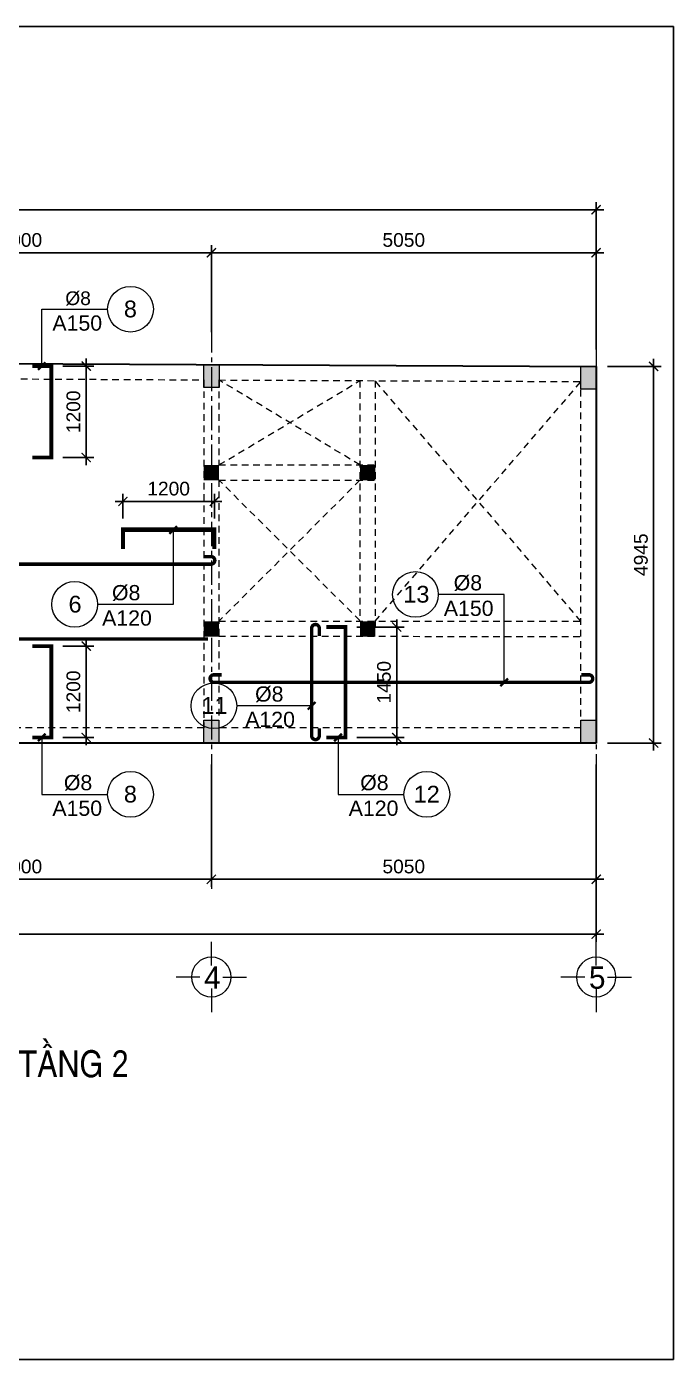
# Model space of a CAD drawing. Header units: millimetres. Extents: x -559287 to -299624, y 2351330 to 2655682.
# Drawn here: x -520061 to -511574, y 2515250 to 2532748 of the extents above; entities that cross this region are included whole.
import ezdxf
from ezdxf.enums import TextEntityAlignment as Align

# ---------------------------------------------------------------- set-up
doc = ezdxf.new("R2010")
doc.units = ezdxf.units.MM
doc.header["$LTSCALE"] = 10
for name, pattern in [('ACAD_ISO04W100', [30, 24, -3, 0, -3]), ('CENTER', [50.800000000000004, 31.75, -6.35, 6.35, -6.35]), ('HIDDEN', [0.3, 0.175, -0.125]), ('HIDDENX2', [0.75, 0.5, -0.25])]:
    doc.linetypes.add(name, pattern=pattern)
doc.layers.get('0').update_dxf_attribs({"lineweight": 20})
doc.layers.get('Defpoints').update_dxf_attribs({"lineweight": 20})
for name, color, linetype, lineweight in [('BTCT', 7, 'Continuous', 20), ('Dim', 251, 'Continuous', 15), ('Net khuat', 76, 'HIDDENX2', 15), ('Net manh', 8, 'Continuous', 13), ('Net-thay', 252, 'Continuous', 9), ('Text', 54, 'Continuous', 25), ('Thep dai', 2, 'Continuous', 50), ('Thep doc', 140, 'Continuous', 60), ('Tim', 144, 'CENTER', 9), ('Tuong', 1, 'Continuous', 30)]:
    doc.layers.add(name, color=color, linetype=linetype, lineweight=lineweight)
doc.layers.add('L7-03', color=7, linetype='Continuous')
doc.layers.add('ththep', color=3, linetype='Continuous')
doc.styles.add('HELVE', font='VHAVAN.TTF', dxfattribs={"height": 800})
doc.styles.add('IN-NHO', font='VHELVEN.TTF', dxfattribs={"height": 200})
doc.styles.add('NGHIA5', font='arial_0.ttf', dxfattribs={"height": 180})
doc.styles.add('STYLE1-S1', font='VHARIALN.TTF')
doc.dimstyles.new('dim100', dxfattribs={"dimscale": 100, "dimtxt": 180, "dimasz": 1.2, "dimexe": 1, "dimexo": 1.5, "dimgap": 0.75, "dimtad": 1, "dimdec": 0, "dimzin": 0, "dimdsep": 46, "dimtxsty": 'NGHIA5', "dimblk1": 'ARCHTICK', "dimblk2": 'ARCHTICK', "dimsah": 1, "dimcen": 0.09, "dimdle": 1, "dimclrd": 256, "dimclre": 256, "dimclrt": 54, "dimadec": 0, "dimazin": 0, "dimtfac": 1, "dimtdec": 0, "dimtofl": 0, "dimtmove": 2, "dimatfit": 3, "dimfxl": 0, "dimtolj": 1, "dimtzin": 0, "dimarcsym": 0})

# ---------------------------------------------------------------- blocks, each defined once
blk = doc.blocks.new('_ARCHTICK')
at = {"color": 0, "linetype": 'ByBlock', "const_width": 0.15}
blk.add_lwpolyline([(-0.5, -0.5), (0.5, 0.5)], dxfattribs=at)
blk = doc.blocks.new('*D145')
at = {"layer": 'Defpoints', "color": 0, "transparency": 16777216}
for p in [(-522636.8166589768, 2523211.929730727), (-517636.8166589767, 2523211.929730727), (-517636.8166589767, 2521552.958496143)]:
    blk.add_point(p, dxfattribs=at)
at = {"layer": 'Dim', "lineweight": -2, "transparency": 16777216}
for p, q in [((-522636.8166589768, 2523061.929730727), (-522636.8166589768, 2521452.958496143)), ((-517636.8166589767, 2523061.929730727), (-517636.8166589767, 2521452.958496143)), ((-522736.8166589768, 2521552.958496143), (-517536.8166589767, 2521552.958496143))]:
    blk.add_line(p, q, dxfattribs=at)
at = {"layer": 'Dim', "lineweight": -2, "transparency": 16777216, "xscale": 120, "yscale": 120, "zscale": 120, "rotation": 180}
blk.add_blockref('_ARCHTICK', (-522636.8166589768, 2521552.958496143), dxfattribs=at)
at = {"layer": 'Dim', "lineweight": -2, "transparency": 16777216, "xscale": 120, "yscale": 120, "zscale": 120}
blk.add_blockref('_ARCHTICK', (-517636.8166589767, 2521552.958496143), dxfattribs=at)
at = {"layer": 'Dim', "color": 54, "transparency": 16777216, "insert": (-520136.8166589767, 2521719.861633933), "char_height": 180, "attachment_point": 5, "style": 'NGHIA5'}
blk.add_mtext('\\A1;5000', dxfattribs=at)
blk = doc.blocks.new('*D146')
at = {"layer": 'Defpoints', "color": 0, "transparency": 16777216}
for p in [(-517636.8166589767, 2523211.929730727), (-512586.8166589768, 2523211.929730727), (-512586.8166589768, 2521552.958496143)]:
    blk.add_point(p, dxfattribs=at)
at = {"layer": 'Dim', "lineweight": -2, "transparency": 16777216}
for p, q in [((-517636.8166589767, 2523061.929730727), (-517636.8166589767, 2521452.958496143)), ((-512586.8166589768, 2523061.929730727), (-512586.8166589768, 2521452.958496143)), ((-517736.8166589767, 2521552.958496143), (-512486.8166589768, 2521552.958496143))]:
    blk.add_line(p, q, dxfattribs=at)
at = {"layer": 'Dim', "lineweight": -2, "transparency": 16777216, "xscale": 120, "yscale": 120, "zscale": 120, "rotation": 180}
blk.add_blockref('_ARCHTICK', (-517636.8166589767, 2521552.958496143), dxfattribs=at)
at = {"layer": 'Dim', "lineweight": -2, "transparency": 16777216, "xscale": 120, "yscale": 120, "zscale": 120}
blk.add_blockref('_ARCHTICK', (-512586.8166589768, 2521552.958496143), dxfattribs=at)
at = {"layer": 'Dim', "color": 54, "transparency": 16777216, "insert": (-515111.8166589767, 2521719.861633933), "char_height": 180, "attachment_point": 5, "style": 'NGHIA5'}
blk.add_mtext('\\A1;5050', dxfattribs=at)
blk = doc.blocks.new('*D147')
at = {"layer": 'Defpoints', "color": 0, "transparency": 16777216}
for p in [(-531286.52481457, 2523211.916365634), (-512586.8166589768, 2523211.929730727), (-512586.8166589768, 2520832.435717648)]:
    blk.add_point(p, dxfattribs=at)
at = {"layer": 'Dim', "lineweight": -2, "transparency": 16777216}
for p, q in [((-531286.52481457, 2523061.916365634), (-531286.52481457, 2520732.435717648)), ((-512586.8166589768, 2523061.929730727), (-512586.8166589768, 2520732.435717648)), ((-531386.52481457, 2520832.435717648), (-512486.8166589768, 2520832.435717648))]:
    blk.add_line(p, q, dxfattribs=at)
at = {"layer": 'Dim', "lineweight": -2, "transparency": 16777216, "xscale": 120, "yscale": 120, "zscale": 120, "rotation": 180}
blk.add_blockref('_ARCHTICK', (-531286.52481457, 2520832.435717648), dxfattribs=at)
at = {"layer": 'Dim', "lineweight": -2, "transparency": 16777216, "xscale": 120, "yscale": 120, "zscale": 120}
blk.add_blockref('_ARCHTICK', (-512586.8166589768, 2520832.435717648), dxfattribs=at)
at = {"layer": 'Dim', "color": 54, "transparency": 16777216, "insert": (-521936.6707367734, 2520999.338855438), "char_height": 180, "attachment_point": 5, "style": 'NGHIA5'}
blk.add_mtext('\\A1;18700', dxfattribs=at)
blk = doc.blocks.new('truc ngang-helve')
for points in [[(0, -4.802440907544224), (0, 0)], [(-2.325193748962192, -7.127634656506416), (-7.127634656506416, -7.127634656506416)], [(2.325193748962192, -7.127634656506416), (7.127634656506416, -7.127634656506416)], [(0, -9.452828405468608), (0, -14.25526931301283)]]:
    blk.add_lwpolyline(points)
blk.add_circle((0, -7.127634656506416), 4)
at = {"style": 'HELVE'}
blk.add_attdef('A', text='', height=4.5, dxfattribs=at).set_placement((0.02702979045830034, -7.007037711264502), align=Align.MIDDLE_CENTER)
blk = doc.blocks.new('*D151')
at = {"layer": 'Defpoints', "color": 0, "transparency": 16777216}
for p in [(-517636.8166589768, 2529779.252747701), (-522636.8166589768, 2528580.504755592), (-517636.8166589768, 2528586.67786929)]:
    blk.add_point(p, dxfattribs=at)
at = {"layer": 'Dim', "lineweight": -2, "transparency": 16777216}
for p, q in [((-522636.8166589768, 2528730.504755592), (-522636.8166589768, 2529879.252747701)), ((-517636.8166589768, 2528736.67786929), (-517636.8166589768, 2529879.252747701)), ((-522736.8166589768, 2529779.252747701), (-517536.8166589768, 2529779.252747701))]:
    blk.add_line(p, q, dxfattribs=at)
at = {"layer": 'Dim', "lineweight": -2, "transparency": 16777216, "xscale": 120, "yscale": 120, "zscale": 120, "rotation": 180}
blk.add_blockref('_ARCHTICK', (-522636.8166589768, 2529779.252747701), dxfattribs=at)
at = {"layer": 'Dim', "lineweight": -2, "transparency": 16777216, "xscale": 120, "yscale": 120, "zscale": 120}
blk.add_blockref('_ARCHTICK', (-517636.8166589768, 2529779.252747701), dxfattribs=at)
at = {"layer": 'Dim', "color": 54, "transparency": 16777216, "insert": (-520136.8166589768, 2529946.155885491), "char_height": 180, "attachment_point": 5, "style": 'NGHIA5'}
blk.add_mtext('\\A1;5000', dxfattribs=at)
blk = doc.blocks.new('*D152')
at = {"layer": 'Defpoints', "color": 0, "transparency": 16777216}
for p in [(-512586.5469804973, 2529779.252747701), (-517636.8166589768, 2528586.67786929), (-512586.5469804973, 2528358.651376916)]:
    blk.add_point(p, dxfattribs=at)
at = {"layer": 'Dim', "lineweight": -2, "transparency": 16777216}
for p, q in [((-517636.8166589768, 2528736.67786929), (-517636.8166589768, 2529879.252747701)), ((-512586.5469804973, 2528508.651376916), (-512586.5469804973, 2529879.252747701)), ((-517736.8166589768, 2529779.252747701), (-512486.5469804973, 2529779.252747701))]:
    blk.add_line(p, q, dxfattribs=at)
at = {"layer": 'Dim', "lineweight": -2, "transparency": 16777216, "xscale": 120, "yscale": 120, "zscale": 120, "rotation": 180}
blk.add_blockref('_ARCHTICK', (-517636.8166589768, 2529779.252747701), dxfattribs=at)
at = {"layer": 'Dim', "lineweight": -2, "transparency": 16777216, "xscale": 120, "yscale": 120, "zscale": 120}
blk.add_blockref('_ARCHTICK', (-512586.5469804973, 2529779.252747701), dxfattribs=at)
at = {"layer": 'Dim', "color": 54, "transparency": 16777216, "insert": (-515111.6818197371, 2529946.155885491), "char_height": 180, "attachment_point": 5, "style": 'NGHIA5'}
blk.add_mtext('\\A1;5050', dxfattribs=at)
blk = doc.blocks.new('*D153')
at = {"layer": 'Defpoints', "color": 0, "transparency": 16777216}
for p in [(-512586.5469804973, 2530343.65236119), (-531286.7113932496, 2528586.67786929), (-512586.5469804973, 2528421.922185163)]:
    blk.add_point(p, dxfattribs=at)
at = {"layer": 'Dim', "lineweight": -2, "transparency": 16777216}
for p, q in [((-531286.7113932496, 2528736.67786929), (-531286.7113932496, 2530443.65236119)), ((-512586.5469804973, 2528571.922185163), (-512586.5469804973, 2530443.65236119)), ((-531386.7113932496, 2530343.65236119), (-512486.5469804973, 2530343.65236119))]:
    blk.add_line(p, q, dxfattribs=at)
at = {"layer": 'Dim', "lineweight": -2, "transparency": 16777216, "xscale": 120, "yscale": 120, "zscale": 120, "rotation": 180}
blk.add_blockref('_ARCHTICK', (-531286.7113932496, 2530343.65236119), dxfattribs=at)
at = {"layer": 'Dim', "lineweight": -2, "transparency": 16777216, "xscale": 120, "yscale": 120, "zscale": 120}
blk.add_blockref('_ARCHTICK', (-512586.5469804973, 2530343.65236119), dxfattribs=at)
at = {"layer": 'Dim', "color": 54, "transparency": 16777216, "insert": (-521936.6291868734, 2530510.55549898), "char_height": 180, "attachment_point": 5, "style": 'NGHIA5'}
blk.add_mtext('\\A1;18700', dxfattribs=at)
blk = doc.blocks.new('*D154')
at = {"layer": 'Defpoints', "color": 0, "transparency": 16777216}
for p in [(-512586.9720521497, 2528287.338556811), (-511832.2710443105, 2528287.338556811), (-512586.9720521497, 2523342.166955632)]:
    blk.add_point(p, dxfattribs=at)
at = {"layer": 'Dim', "lineweight": -2, "transparency": 16777216}
for p, q in [((-512436.9720521497, 2528287.338556811), (-511732.2710443105, 2528287.338556811)), ((-511832.2710443105, 2523242.166955632), (-511832.2710443105, 2528387.338556811)), ((-512436.9720521497, 2523342.166955632), (-511732.2710443105, 2523342.166955632))]:
    blk.add_line(p, q, dxfattribs=at)
at = {"layer": 'Dim', "lineweight": -2, "transparency": 16777216, "xscale": 120, "yscale": 120, "zscale": 120}
for p, rotation in [((-511832.2710443105, 2528287.338556811), 90), ((-511832.2710443105, 2523342.166955632), 270)]:
    blk.add_blockref('_ARCHTICK', p, dxfattribs=dict(at, rotation=rotation))
at = {"layer": 'Dim', "color": 54, "transparency": 16777216, "insert": (-511999.1741821007, 2525814.752756221), "char_height": 180, "attachment_point": 5, "rotation": 90, "style": 'NGHIA5'}
blk.add_mtext('\\A1;4945', dxfattribs=at)
blk = doc.blocks.new('*D159')
at = {"layer": 'Defpoints', "color": 0, "transparency": 16777216}
for p in [(-519737.5373262375, 2524615.079750571), (-519280.1308446467, 2524615.079750571), (-519737.5373262368, 2523415.079750571)]:
    blk.add_point(p, dxfattribs=at)
at = {"layer": 'Dim', "lineweight": -2, "transparency": 16777216}
for p, q in [((-519587.5373262375, 2524615.079750571), (-519180.1308446467, 2524615.079750571)), ((-519280.1308446467, 2523315.079750571), (-519280.1308446467, 2524715.079750571)), ((-519587.5373262368, 2523415.079750571), (-519180.1308446467, 2523415.079750571))]:
    blk.add_line(p, q, dxfattribs=at)
at = {"layer": 'Dim', "lineweight": -2, "transparency": 16777216, "xscale": 120, "yscale": 120, "zscale": 120}
for p, rotation in [((-519280.1308446467, 2524615.079750571), 90), ((-519280.1308446467, 2523415.079750571), 270)]:
    blk.add_blockref('_ARCHTICK', p, dxfattribs=dict(at, rotation=rotation))
at = {"layer": 'Dim', "color": 54, "transparency": 16777216, "insert": (-519447.0339824369, 2524015.079750571), "char_height": 180, "attachment_point": 5, "rotation": 90, "style": 'NGHIA5'}
blk.add_mtext('\\A1;1200', dxfattribs=at)
blk = doc.blocks.new('*D160')
at = {"layer": 'Defpoints', "color": 0, "transparency": 16777216}
for p in [(-519737.5373262368, 2528291.390292858), (-519737.5373262375, 2527091.390292858), (-519280.1308446466, 2527091.390292858)]:
    blk.add_point(p, dxfattribs=at)
at = {"layer": 'Dim', "lineweight": -2, "transparency": 16777216}
for p, q in [((-519587.5373262368, 2528291.390292858), (-519180.1308446466, 2528291.390292858)), ((-519280.1308446466, 2528391.390292858), (-519280.1308446466, 2526991.390292858)), ((-519587.5373262375, 2527091.390292858), (-519180.1308446466, 2527091.390292858))]:
    blk.add_line(p, q, dxfattribs=at)
at = {"layer": 'Dim', "lineweight": -2, "transparency": 16777216, "xscale": 120, "yscale": 120, "zscale": 120}
for p, rotation in [((-519280.1308446466, 2528291.390292858), 90), ((-519280.1308446466, 2527091.390292858), 270)]:
    blk.add_blockref('_ARCHTICK', p, dxfattribs=dict(at, rotation=rotation))
at = {"layer": 'Dim', "color": 54, "transparency": 16777216, "insert": (-519447.0339824368, 2527691.390292858), "char_height": 180, "attachment_point": 5, "rotation": 90, "style": 'NGHIA5'}
blk.add_mtext('\\A1;1200', dxfattribs=at)
blk = doc.blocks.new('*D171')
at = {"layer": 'Defpoints', "color": 0, "ltscale": 3, "transparency": 16777216}
for p in [(-517597.2510244856, 2526514.44222211), (-518797.2510244856, 2526138.403095381), (-517597.2510244856, 2526138.403095383)]:
    blk.add_point(p, dxfattribs=at)
at = {"layer": 'Dim', "lineweight": -2, "ltscale": 3, "transparency": 16777216}
for p, q in [((-518797.2510244856, 2526288.403095381), (-518797.2510244856, 2526614.44222211)), ((-517597.2510244856, 2526288.403095383), (-517597.2510244856, 2526614.44222211)), ((-518897.2510244856, 2526514.44222211), (-517497.2510244856, 2526514.44222211))]:
    blk.add_line(p, q, dxfattribs=at)
at = {"layer": 'Dim', "lineweight": -2, "ltscale": 3, "transparency": 16777216, "xscale": 120, "yscale": 120, "zscale": 120, "rotation": 180}
blk.add_blockref('_ARCHTICK', (-518797.2510244856, 2526514.44222211), dxfattribs=at)
at = {"layer": 'Dim', "lineweight": -2, "ltscale": 3, "transparency": 16777216, "xscale": 120, "yscale": 120, "zscale": 120}
blk.add_blockref('_ARCHTICK', (-517597.2510244856, 2526514.44222211), dxfattribs=at)
at = {"layer": 'Dim', "color": 54, "ltscale": 3, "transparency": 16777216, "insert": (-518197.2510244856, 2526681.3453599), "char_height": 180, "attachment_point": 5, "style": 'NGHIA5'}
blk.add_mtext('\\A1;1200', dxfattribs=at)
blk = doc.blocks.new('*D819')
at = {"layer": 'Defpoints', "color": 0, "transparency": 16777216}
for p in [(-515876.4155165168, 2524864.749740342), (-515204.3228484017, 2524864.749740342), (-515876.4155165168, 2523415.079750571)]:
    blk.add_point(p, dxfattribs=at)
at = {"layer": 'Dim', "lineweight": -2, "transparency": 16777216}
for p, q in [((-515204.3228484017, 2523315.079750571), (-515204.3228484017, 2524964.749740342)), ((-515726.4155165168, 2524864.749740342), (-515104.3228484017, 2524864.749740342)), ((-515726.4155165168, 2523415.079750571), (-515104.3228484017, 2523415.079750571))]:
    blk.add_line(p, q, dxfattribs=at)
at = {"layer": 'Dim', "lineweight": -2, "transparency": 16777216, "xscale": 120, "yscale": 120, "zscale": 120}
for p, rotation in [((-515204.3228484017, 2524864.749740342), 90), ((-515204.3228484017, 2523415.079750571), 270)]:
    blk.add_blockref('_ARCHTICK', p, dxfattribs=dict(at, rotation=rotation))
at = {"layer": 'Dim', "color": 54, "transparency": 16777216, "insert": (-515371.2259861919, 2524139.914745457), "char_height": 180, "attachment_point": 5, "rotation": 90, "style": 'NGHIA5'}
blk.add_mtext('\\A1;1450', dxfattribs=at)

msp = doc.modelspace()

# ---------------------------------------------------------------- linework, layer by layer
at = {"color": 251, "linetype": 'ACAD_ISO04W100', "ltscale": 20}
msp.add_line((-512586.5469804973, 2529901.355085067), (-512586.5469804973, 2527437.118462855), dxfattribs=at)
at = {"layer": 'BTCT'}
for points in [[(-517536.1783057412, 2528309.193370658), (-517536.1783057412, 2528009.193370658), (-517736.1783057412, 2528009.193370658), (-517736.1783057412, 2528309.193370658)], [(-512786.5469804973, 2527987.338556811), (-512786.5469804973, 2528287.338556811), (-512586.5469804973, 2528287.338556811), (-512586.5469804973, 2527987.338556811)], [(-517736.8166589768, 2523342.166955632), (-517736.8166589768, 2523642.166955632), (-517536.8166589768, 2523642.166955632), (-517536.8166589768, 2523342.166955632)], [(-512586.8166589768, 2523642.166955632), (-512586.8166589768, 2523342.166955632), (-512786.8166589768, 2523342.166955632), (-512786.8166589768, 2523642.166955632)]]:
    msp.add_lwpolyline(points, close=True, dxfattribs=at)
for points in [[(-517736.1783057412, 2528309.193370658), (-517536.1783057412, 2528309.193370658), (-517736.1783057412, 2528009.193370658), (-517536.1783057412, 2528009.193370658)], [(-512586.5469804973, 2527987.338556811), (-512786.5469804973, 2527987.338556811), (-512586.5469804973, 2528287.338556811), (-512786.5469804973, 2528287.338556811)], [(-517536.8166589768, 2523342.166955632), (-517736.8166589768, 2523342.166955632), (-517536.8166589768, 2523642.166955632), (-517736.8166589768, 2523642.166955632)], [(-512786.8166589768, 2523642.166955632), (-512586.8166589768, 2523642.166955632), (-512786.8166589768, 2523342.166955632), (-512586.8166589768, 2523342.166955632)]]:
    msp.add_solid(points, dxfattribs=at)
at = {"layer": 'L7-03'}
for points in [[(-517736.8166589768, 2526993.075079135), (-517736.8166589768, 2526793.075079135), (-517536.8166589768, 2526993.075079135), (-517536.8166589768, 2526793.075079135)], [(-515686.8166589768, 2526993.075079135), (-515686.8166589768, 2526793.075079135), (-515486.8166589768, 2526993.075079135), (-515486.8166589768, 2526793.075079135)], [(-517736.8166589768, 2524939.535867422), (-517736.8166589768, 2524739.535867422), (-517536.8166589768, 2524939.535867422), (-517536.8166589768, 2524739.535867422)], [(-515686.8166589768, 2524939.535867422), (-515686.8166589768, 2524739.535867422), (-515486.8166589768, 2524939.535867422), (-515486.8166589768, 2524739.535867422)]]:
    msp.add_solid(points, dxfattribs=at)
at = {"layer": 'Net khuat', "linetype": 'HIDDEN', "ltscale": 50}
for p, q in [((-522536.8166589771, 2528135.968487761), (-517736.8166589768, 2528109.740293727)), ((-517736.8166589768, 2528109.740293727), (-517736.8166589768, 2523542.166955631)), ((-517536.8166589768, 2528108.647452309), (-512786.5469299656, 2528087.881991511)), ((-517536.8166589768, 2528108.647452309), (-517536.8166589769, 2526993.075079135)), ((-515686.8166589768, 2526993.075079135), (-517536.8166589768, 2528108.647452309)), ((-517536.8166589769, 2526993.075079135), (-515686.8166589768, 2528099.271605023)), ((-515686.8166589768, 2528099.271605023), (-515686.8166589768, 2524948.694108414)), ((-515486.8166589768, 2528098.178763605), (-515486.8166589768, 2524848.602943557)), ((-512786.839685882, 2524943.114812333), (-515486.8166589768, 2528098.178763605)), ((-515486.8166589768, 2524943.114812333), (-512786.5469804973, 2528087.881991734)), ((-512786.9700818568, 2523542.166955631), (-512786.5469804973, 2528087.881991734)), ((-517536.8166589769, 2526993.075079135), (-515486.78924875, 2526993.075079135)), ((-517536.8166589768, 2526793.075079135), (-517536.8166589768, 2523542.166955631)), ((-517536.8166589768, 2526793.075079135), (-515486.8078459105, 2526793.075079135)), ((-515686.8166589768, 2526793.075079135), (-517536.8166589768, 2524943.114812332)), ((-515686.8166589768, 2524948.694108414), (-517536.8166589768, 2526793.075079135)), ((-517536.816658977, 2524943.114812332), (-512786.839685882, 2524943.114812333)), ((-517536.8166589768, 2524743.114812333), (-512786.8580119199, 2524742.86375451)), ((-517736.8166589768, 2523542.166955631), (-522536.8166589769, 2523542.166955632)), ((-512786.9700818568, 2523542.166955631), (-517536.8166589767, 2523542.166955632))]:
    msp.add_line(p, q, dxfattribs=at)
at = {"layer": 'Net manh'}
for points in [[(-519862.5373262367, 2528291.390292858), (-519862.5373262367, 2529038.372228039), (-518998.0818930534, 2529038.372228039)], [(-518137.724291086, 2526138.403095382), (-518137.7242910849, 2525162.587553927), (-519131.0174234928, 2525162.587553927)], [(-513793.9235768373, 2524138.017372417), (-513793.923576839, 2525292.774473386), (-514658.3790100224, 2525292.774473386)], [(-516320.5917607556, 2523831.81419197), (-517302.9922607105, 2523831.81419197)], [(-519862.5373262367, 2523415.079750571), (-519862.5373262367, 2522668.09781539), (-518998.0818930534, 2522668.09781539)], [(-515973.7444743223, 2523415.079750571), (-515973.7444743223, 2522668.09781539), (-515109.289041139, 2522668.09781539)]]:
    msp.add_lwpolyline(points, dxfattribs=at)
at = {"layer": 'Net manh', "const_width": 29.99999999999999}
for points in [[(-519812.5373262367, 2528341.390292858), (-519912.5373262367, 2528241.390292858)], [(-518187.7242910865, 2526088.403095382), (-518087.7242910865, 2526188.403095382)], [(-513843.9235768379, 2524088.017372416), (-513743.9235768379, 2524188.017372416)], [(-516370.5917607598, 2523781.81419197), (-516270.5917607598, 2523881.81419197)], [(-519812.5373262367, 2523465.079750571), (-519912.5373262367, 2523365.079750571)], [(-515923.7444743223, 2523465.079750571), (-516023.7444743223, 2523365.079750571)]]:
    msp.add_lwpolyline(points, dxfattribs=at)
at = {"layer": 'Net manh'}
for centre in [(-518698.0818930534, 2529038.372228039), (-514958.3790100224, 2525292.774473386), (-519431.0174234928, 2525162.587553927), (-517602.9922607105, 2523831.81419197), (-518698.0818930534, 2522668.09781539), (-514809.289041139, 2522668.09781539)]:
    msp.add_circle(centre, 300, dxfattribs=at)
at = {"layer": 'Thep dai', "const_width": 45}
for points in [[(-531080.0215349982, 2525790.159209536), (-531180.0215349982, 2525790.159209536, 0.9999999999999999), (-531180.0215349982, 2525690.159209536), (-517641.5083307407, 2525690.159209539, 0.9999999999999999), (-517641.5083307407, 2525790.159209539), (-517741.5083307407, 2525790.159209539)], [(-516220.5917607532, 2524748.633895174), (-516220.5917607532, 2524848.633895174, 0.9999999999999999), (-516320.5917607532, 2524848.633895174), (-516320.5917607623, 2523437.113523164, 0.9999999999999999), (-516220.5917607623, 2523437.113523164), (-516220.5917607623, 2523537.113523164)], [(-517503.4623433482, 2524238.017372414), (-517603.4623433482, 2524238.017372414, 0.9999999999999999), (-517603.4623433482, 2524138.017372414), (-512681.8364848478, 2524138.017372417, 0.9999999999999999), (-512681.8364848478, 2524238.017372417), (-512781.8364848478, 2524238.017372417)]]:
    msp.add_lwpolyline(points, format="xyb", dxfattribs=at)
msp.add_lwpolyline([(-526186.8166589767, 2524709.076107565), (-517679.5229648189, 2524709.076107565)], dxfattribs=at)
at = {"layer": 'Thep doc', "const_width": 50}
for points in [[(-519987.5373262367, 2528291.390292858), (-519737.5373262367, 2528291.390292858), (-519737.5373262374, 2527091.390292858), (-519987.5373262374, 2527091.390292858)], [(-517597.2510244851, 2525888.403095383), (-517597.2510244856, 2526138.403095383), (-518797.2510244856, 2526138.403095381), (-518797.2510244851, 2525888.403095381)], [(-516126.4155165167, 2523415.079750571), (-515876.4155165167, 2523415.079750571), (-515876.4155165174, 2524864.749740342), (-516126.4155165174, 2524864.749740342)], [(-519987.5373262367, 2523415.079750571), (-519737.5373262367, 2523415.079750571), (-519737.5373262374, 2524615.079750571), (-519987.5373262374, 2524615.079750571)]]:
    msp.add_lwpolyline(points, dxfattribs=at)
at = {"layer": 'ththep'}
msp.add_lwpolyline([(-535994.8521017535, 2532747.897972057), (-511574.1047982496, 2532747.897972057), (-511574.1047982496, 2515250.024643107), (-535994.8521017535, 2515250.024643107)], close=True, dxfattribs=at)
at = {"layer": 'Tim'}
for p, q in [((-517636.8166589768, 2529801.341038584), (-517636.8166589768, 2521428.872584681)), ((-512586.8166589768, 2525737.104416371), (-512586.8166589768, 2521428.872584681))]:
    msp.add_line(p, q, dxfattribs=at)
at = {"layer": 'Tuong'}
for p, q in [((-531285.7113932492, 2528381.974057795), (-512586.5196074937, 2528286.79198653)), ((-512586.5196074937, 2528286.79198653), (-512586.9720521496, 2523342.166955632)), ((-512586.9720521496, 2523342.166955632), (-532718.3488524063, 2523342.166955632))]:
    msp.add_line(p, q, dxfattribs=at)

# ---------------------------------------------------------------- block references
at = {"layer": 'Net-thay'}
ref = msp.add_blockref('truc ngang-helve', (-517636.8166589767, 2519807.770524715), dxfattribs=dict(at, xscale=-64.86479999998119, yscale=64.8648000000976, zscale=64.8648, rotation=180))
ref.add_attrib('A', '4', dxfattribs={"layer": '0', "height": 291.8916, "style": 'HELVE'}).set_placement((-517623.1021878637, 2520262.280624448), align=Align.MIDDLE_CENTER)
ref = msp.add_blockref('truc ngang-helve', (-512586.8166589767, 2519807.770524715), dxfattribs=dict(at, xscale=-64.86479999998119, yscale=64.8648000000976, zscale=64.8648, rotation=180))
ref.add_attrib('A', '5', dxfattribs={"layer": '0', "height": 291.8916, "style": 'HELVE'}).set_placement((-512573.1021878637, 2520262.280624448), align=Align.MIDDLE_CENTER)

# ---------------------------------------------------------------- texts
at = {"layer": 'Text', "ltscale": 3, "style": 'NGHIA5'}
for s, height, p in [('%%C8', 180, (-519386.1903864052, 2529092.294800322)), ('A150', 200, (-519396.7284394095, 2528756.372255726)), ('%%C8', 200, (-514270.2705166705, 2525346.697045668)), ('%%C8', 200, (-518754.6249632341, 2525216.510126209)), ('A150', 200, (-514259.7324636662, 2525010.774501073)), ('A120', 200, (-518744.0869102305, 2524883.531895961)), ('%%C8', 200, (-516876.5998004518, 2523885.736764253)), ('A120', 200, (-516866.0617474482, 2523552.758534004)), ('%%C8', 200, (-519386.1903864052, 2522722.020387672)), ('%%C8', 200, (-515497.3975344908, 2522722.020387672)), ('A150', 200, (-519396.7284394095, 2522386.097843077)), ('A120', 200, (-515507.9355874951, 2522386.097843077))]:
    msp.add_text(s, height=height, dxfattribs=at).set_placement(p, align=Align.CENTER)
at = {"layer": 'Text', "style": 'IN-NHO'}
for s, p in [('8', (-518699.1861595322, 2529041.203233042)), ('13', (-514946.2441028751, 2525295.605478389)), ('6', (-519425.5101780609, 2525165.41855893)), ('11', (-517597.4850152786, 2523834.645196973)), ('8', (-518699.1861595322, 2522670.928820393)), ('12', (-514810.3933076177, 2522670.928820393))]:
    msp.add_text(s, height=220, dxfattribs=at).set_placement(p, align=Align.MIDDLE_CENTER)
at = {"layer": 'Text', "style": 'STYLE1-S1'}
msp.add_text('mÆt b»ng bè trÝ thÐp sµn tÇng 2', height=350, dxfattribs=at).set_placement((-525926.7513776281, 2518956.648789296))

# ---------------------------------------------------------------- dimensions: what is measured, and where the dimension line sits
at = {"layer": 'Dim'}
for base, p1, p2, picture, middle in [((-512586.5469804973, 2530343.65236119), (-531286.7113932496, 2528586.67786929), (-512586.5469804973, 2528421.922185163), '*D153', (-521936.6291868734, 2530510.55549898)), ((-517636.8166589768, 2529779.252747701), (-522636.8166589768, 2528580.504755592), (-517636.8166589768, 2528586.67786929), '*D151', (-520136.8166589768, 2529946.155885491)), ((-512586.5469804973, 2529779.252747701), (-517636.8166589768, 2528586.67786929), (-512586.5469804973, 2528358.651376916), '*D152', (-515111.6818197371, 2529946.155885491)), ((-512586.8166589768, 2520832.435717648), (-531286.52481457, 2523211.916365634), (-512586.8166589768, 2523211.929730727), '*D147', (-521936.6707367734, 2520999.338855438)), ((-517636.8166589767, 2521552.958496143), (-522636.8166589768, 2523211.929730727), (-517636.8166589767, 2523211.929730727), '*D145', (-520136.8166589767, 2521719.861633933)), ((-512586.8166589768, 2521552.958496143), (-517636.8166589767, 2523211.929730727), (-512586.8166589768, 2523211.929730727), '*D146', (-515111.8166589767, 2521719.861633933))]:
    dim = msp.add_linear_dim(base=base, p1=p1, p2=p2, dimstyle='dim100', dxfattribs=at)
    dim.commit()
    dim.dimension.update_dxf_attribs({"geometry": picture, "text_midpoint": middle})
for base, p1, p2, angle, picture, middle in [((-519280.1308446466, 2527091.390292858), (-519737.5373262367, 2528291.390292858), (-519737.5373262374, 2527091.390292858), 270, '*D160', (-519447.0339824368, 2527691.390292858)), ((-511832.2710443105, 2528287.338556811), (-512586.9720521496, 2523342.166955632), (-512586.9720521496, 2528287.338556811), 90, '*D154', (-511999.1741821007, 2525814.752756221)), ((-515204.3228484017, 2524864.749740342), (-515876.4155165167, 2523415.079750571), (-515876.4155165167, 2524864.749740342), 90, '*D819', (-515371.2259861919, 2524139.914745457)), ((-519280.1308446467, 2524615.079750571), (-519737.5373262367, 2523415.079750571), (-519737.5373262374, 2524615.079750571), 90, '*D159', (-519447.0339824369, 2524015.079750571))]:
    dim = msp.add_linear_dim(base=base, p1=p1, p2=p2, angle=angle, dimstyle='dim100', dxfattribs=at)
    dim.commit()
    dim.dimension.update_dxf_attribs({"geometry": picture, "text_midpoint": middle})
at = {"layer": 'Dim', "ltscale": 3}
dim = msp.add_linear_dim(base=(-517597.2510244856, 2526514.44222211), p1=(-518797.2510244856, 2526138.403095381), p2=(-517597.2510244856, 2526138.403095383), dimstyle='dim100', dxfattribs=at)
dim.commit()
dim.dimension.update_dxf_attribs({"geometry": '*D171', "text_midpoint": (-518197.2510244856, 2526681.3453599)})

doc.saveas('drawing.dxf')
